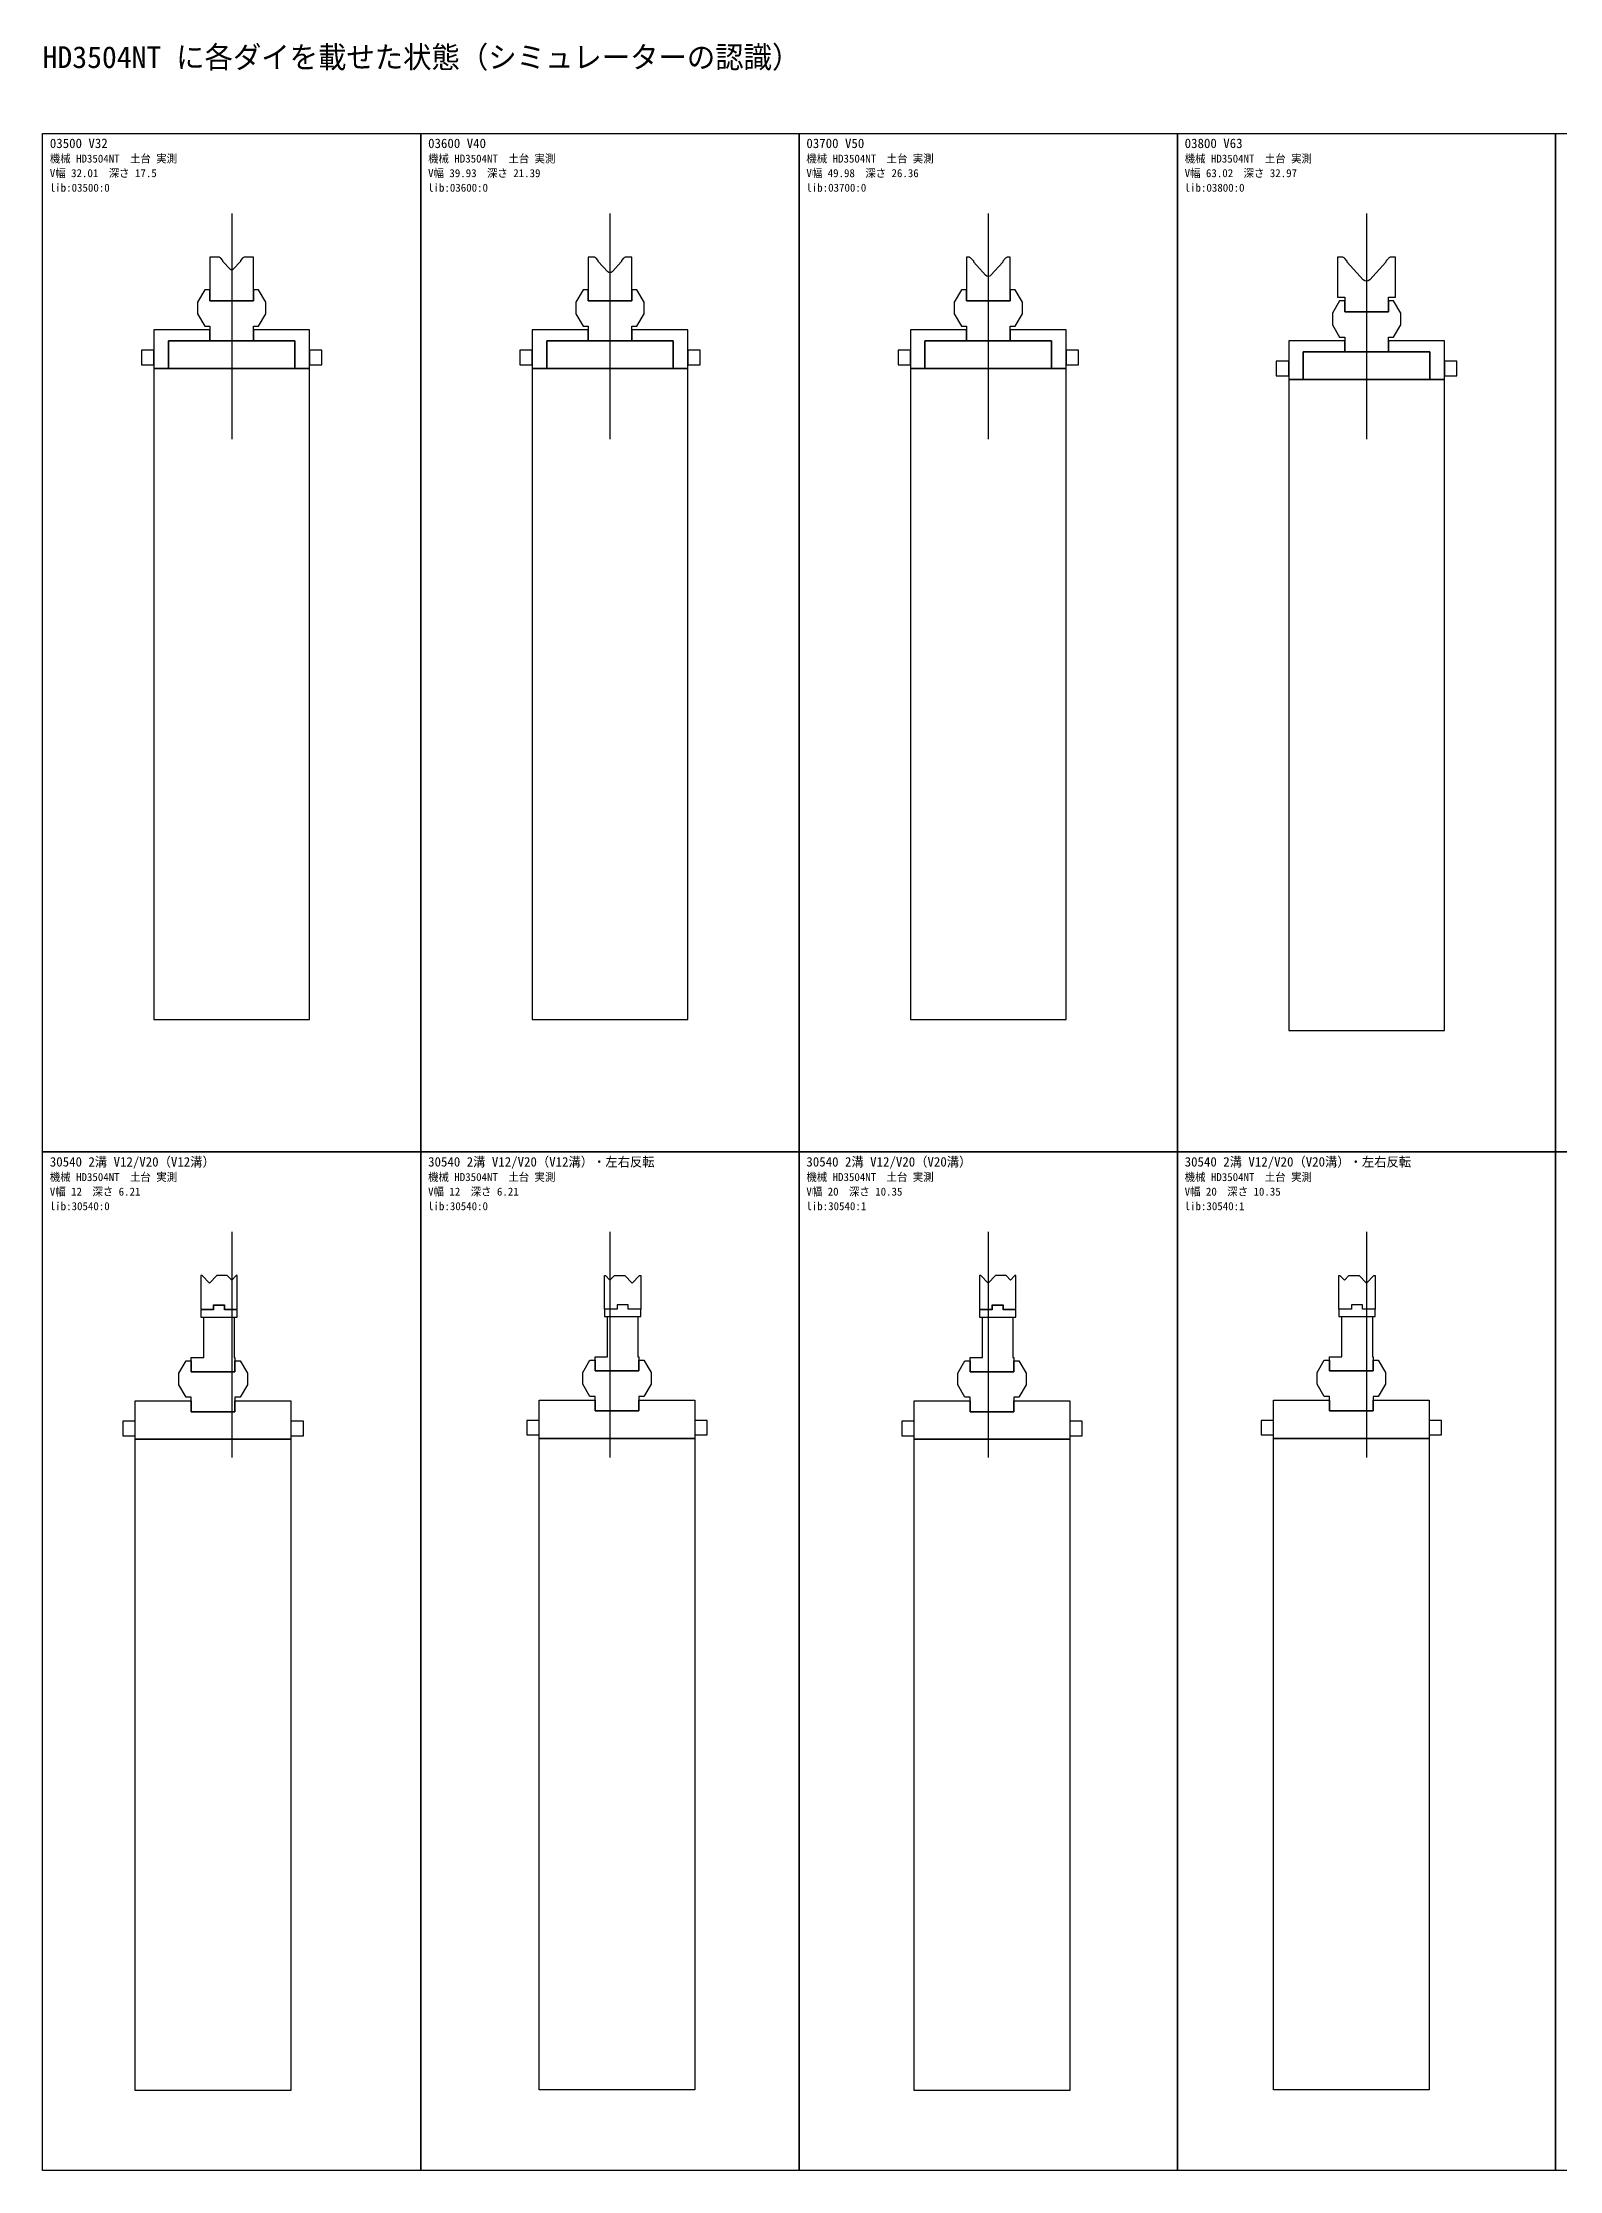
# Model space of a CAD drawing. Extents: x -260 to 3900, y -6230 to 506.
# Drawn here: x -260 to 1825, y -6230 to -3305 of the extents above; entities that cross this region are included whole.
import ezdxf

# ---------------------------------------------------------------- set-up
doc = ezdxf.new("R2010")
doc.units = 0
for name, color, linetype in [('BASE_MEASURED', 3, 'Continuous'), ('CENTER', 5, 'Continuous'), ('DIE', 4, 'Continuous'), ('FRAME', 8, 'Continuous'), ('TEXT', 7, 'Continuous')]:
    doc.layers.add(name, color=color, linetype=linetype)

msp = doc.modelspace()

# ---------------------------------------------------------------- linework, layer by layer
at = {"layer": 'BASE_MEASURED'}
for points in [[(-29.98, -3660), (30, -3660), (30, -3645), (30, -3600.01), (17.75, -3600.01), (16.95, -3600.09), (16.15, -3600.34), (15.43, -3600.75), (14.81, -3601.31), (11.99, -3604.38), (11.99, -3605.85), (2.21, -3616.52), (1.2, -3617.26), (0.01, -3617.51), (-1.22, -3617.26), (-2.21, -3616.52), (-12.01, -3605.85), (-12.01, -3604.38), (-14.8, -3601.31), (-15.44, -3600.75), (-16.14, -3600.34), (-16.93, -3600.09), (-17.75, -3600.01), (-29.98, -3600.01)], [(490.01, -3660), (550, -3660), (550, -3645), (550, -3600), (541.77, -3600), (540.93, -3600.08), (540.15, -3600.33), (539.44, -3600.74), (538.8, -3601.3), (536.01, -3604.37), (536.01, -3605.84), (522.95, -3620.1), (521.61, -3621.03), (520, -3621.39), (518.38, -3621.03), (517.06, -3620.1), (504, -3605.84), (504, -3604.37), (501.18, -3601.3), (500.57, -3600.74), (499.86, -3600.33), (499.08, -3600.08), (498.26, -3600), (490.01, -3600)], [(1010.01, -3659.99), (1070.01, -3659.99), (1070.01, -3600), (1066.76, -3600), (1065.94, -3600.07), (1065.16, -3600.32), (1064.44, -3600.73), (1063.81, -3601.29), (1060, -3605.46), (1060, -3606.93), (1043.69, -3624.73), (1042.02, -3625.93), (1040.01, -3626.36), (1038, -3625.93), (1036.33, -3624.73), (1019.99, -3606.93), (1019.99, -3605.46), (1016.19, -3601.29), (1015.58, -3600.73), (1014.86, -3600.32), (1014.08, -3600.07), (1013.24, -3600), (1010.01, -3600)], [(1530, -3675), (1590, -3675), (1590, -3655.02), (1600.01, -3655.02), (1600.01, -3600), (1593.71, -3600), (1592.66, -3600.1), (1591.7, -3600.43), (1590.79, -3600.94), (1590.02, -3601.63), (1586.52, -3605.46), (1586.52, -3606.93), (1564.42, -3631.04), (1562.41, -3632.46), (1560, -3632.97), (1557.59, -3632.46), (1555.58, -3631.04), (1533.51, -3606.93), (1533.51, -3605.46), (1530, -3601.63), (1529.21, -3600.94), (1528.33, -3600.43), (1527.34, -3600.1), (1526.29, -3600), (1519.99, -3600), (1519.99, -3655.02), (1530, -3655.02)], [(30, -3660), (-29.98, -3660), (-30, -3660), (-30, -3645), (-36.99, -3645), (-46.99, -3662), (-46.99, -3678), (-36.99, -3695), (-30, -3695), (-30, -3700), (-30, -3715), (-29.98, -3715), (30, -3715), (30, -3700), (30, -3695), (37.01, -3695), (47.01, -3678), (47.01, -3662), (37.01, -3645), (30, -3645)], [(550, -3660), (490.01, -3660), (490, -3660), (490, -3645), (483, -3645), (473, -3662), (473, -3678), (483, -3695), (490, -3695), (490, -3700), (490, -3715), (490.01, -3715), (550, -3715), (550, -3700), (550, -3695), (557, -3695), (567, -3678), (567, -3662), (557, -3645), (550, -3645)], [(1070, -3659.99), (1010.02, -3659.99), (1010, -3659.99), (1010, -3644.99), (1003.01, -3644.99), (993.01, -3661.99), (993.01, -3677.99), (1003.01, -3694.99), (1010, -3694.99), (1010, -3699.99), (1010, -3714.99), (1010.02, -3714.99), (1070, -3714.99), (1070, -3699.99), (1070, -3694.99), (1077.01, -3694.99), (1087.01, -3677.99), (1087.01, -3661.99), (1077.01, -3644.99), (1070, -3644.99)], [(1590, -3675), (1530.02, -3675), (1530, -3675), (1530, -3660), (1523.01, -3660), (1513.01, -3677), (1513.01, -3693), (1523.01, -3710), (1530, -3710), (1530, -3715), (1530, -3730), (1530.02, -3730), (1590, -3730), (1590, -3715), (1590, -3710), (1597.01, -3710), (1607.01, -3693), (1607.01, -3677), (1597.01, -3660), (1590, -3660)], [(-30, -3715), (-30, -3700), (-106.98, -3700), (-106.98, -3728), (-106.98, -3748), (-106.98, -3753), (-86.98, -3753), (-86.98, -3715)], [(30, -3700), (30, -3715), (87, -3715), (87, -3753), (107, -3753), (107, -3748), (107, -3728), (107, -3700)], [(490, -3715), (490, -3700), (413.01, -3700), (413.01, -3728), (413.01, -3748), (413.01, -3753), (433.01, -3753), (433.01, -3715)], [(550, -3700), (550, -3715), (607, -3715), (607, -3753), (627, -3753), (627, -3748), (627, -3728), (627, -3700)], [(1010, -3714.99), (1010, -3699.99), (933.02, -3699.99), (933.02, -3727.99), (933.02, -3747.99), (933.02, -3752.99), (953.02, -3752.99), (953.02, -3714.99)], [(1070, -3699.99), (1070, -3714.99), (1127, -3714.99), (1127, -3752.99), (1147, -3752.99), (1147, -3747.99), (1147, -3727.99), (1147, -3699.99)], [(-123.98, -3728), (-123.98, -3748), (-106.98, -3748), (-106.98, -3728)], [(-29.98, -3715), (-30, -3715), (-86.98, -3715), (-86.98, -3753), (87, -3753), (87, -3715), (30, -3715)], [(124, -3748), (124, -3728), (107, -3728), (107, -3748)], [(396.01, -3728), (396.01, -3748), (413.01, -3748), (413.01, -3728)], [(490.01, -3715), (490, -3715), (433.01, -3715), (433.01, -3753), (607, -3753), (607, -3715), (550, -3715)], [(644, -3748), (644, -3728), (627, -3728), (627, -3748)], [(916.02, -3727.99), (916.02, -3747.99), (933.02, -3747.99), (933.02, -3727.99)], [(1010.02, -3714.99), (1010, -3714.99), (953.02, -3714.99), (953.02, -3752.99), (1127, -3752.99), (1127, -3714.99), (1070, -3714.99)], [(1164, -3747.99), (1164, -3727.99), (1147, -3727.99), (1147, -3747.99)], [(1436.02, -3743), (1436.02, -3763), (1453.02, -3763), (1453.02, -3743)], [(1530, -3730), (1530, -3715), (1453.02, -3715), (1453.02, -3743), (1453.02, -3763), (1453.02, -3768), (1473.02, -3768), (1473.02, -3730)], [(1530.02, -3730), (1530, -3730), (1473.02, -3730), (1473.02, -3768), (1647, -3768), (1647, -3730), (1590, -3730)], [(1590, -3715), (1590, -3730), (1647, -3730), (1647, -3768), (1667, -3768), (1667, -3763), (1667, -3743), (1667, -3715)], [(1684, -3763), (1684, -3743), (1667, -3743), (1667, -3763)], [(107, -3753), (87, -3753), (-86.98, -3753), (-106.98, -3753), (-106.98, -4648), (107, -4648)], [(627, -3753), (607, -3753), (433.01, -3753), (413.01, -3753), (413.01, -4648), (627, -4648)], [(1147, -3752.99), (1127, -3752.99), (953.02, -3752.99), (933.02, -3752.99), (933.02, -4647.99), (1147, -4647.99)], [(1667, -3768), (1647, -3768), (1473.02, -3768), (1453.02, -3768), (1453.02, -4663), (1667, -4663)], [(-42.5, -5046), (-25, -5046), (-25, -5040), (-10, -5040), (-10, -5046), (7.5, -5046), (7.5, -5000), (6, -5000), (0, -5006.21), (-6, -5000), (-20.5, -5000), (-30.5, -5010.35), (-40.5, -5000), (-42.5, -5000)], [(562.5, -5046), (545, -5046), (545, -5040), (530, -5040), (530, -5046), (512.5, -5046), (512.5, -5000), (514, -5000), (520, -5006.21), (526, -5000), (540.5, -5000), (550.5, -5010.35), (560.5, -5000), (562.5, -5000)], [(1028, -5046), (1045.5, -5046), (1045.5, -5040), (1060.5, -5040), (1060.5, -5046), (1078, -5046), (1078, -5000), (1076.5, -5000), (1070.5, -5006.21), (1064.5, -5000), (1050, -5000), (1040, -5010.35), (1030, -5000), (1028, -5000)], [(1572, -5046), (1554.5, -5046), (1554.5, -5040), (1539.5, -5040), (1539.5, -5046), (1522, -5046), (1522, -5000), (1523.5, -5000), (1529.5, -5006.21), (1535.5, -5000), (1550, -5000), (1560, -5010.35), (1570, -5000), (1572, -5000)], [(4.5, -5132), (-55.5, -5132), (-55.5, -5112.5), (-38.5, -5112.5), (-38.5, -5057), (3.5, -5057), (3.5, -5112.5), (4.5, -5112.5)], [(-42.5, -5057), (7.5, -5057), (7.5, -5047), (-10, -5047), (-10, -5041), (-25, -5041), (-25, -5047), (-42.5, -5047)], [(559.5, -5131), (499.5, -5131), (499.5, -5111.5), (516.5, -5111.5), (516.5, -5056), (558.5, -5056), (558.5, -5111.5), (559.5, -5111.5)], [(512.5, -5056), (562.5, -5056), (562.5, -5046), (545, -5046), (545, -5040), (530, -5040), (530, -5046), (512.5, -5046)], [(1075, -5132), (1015, -5132), (1015, -5112.5), (1032, -5112.5), (1032, -5057), (1074, -5057), (1074, -5112.5), (1075, -5112.5)], [(1028, -5057), (1078, -5057), (1078, -5047), (1060.5, -5047), (1060.5, -5041), (1045.5, -5041), (1045.5, -5047), (1028, -5047)], [(1569, -5131), (1509, -5131), (1509, -5111.5), (1526, -5111.5), (1526, -5056), (1568, -5056), (1568, -5111.5), (1569, -5111.5)], [(1522, -5056), (1572, -5056), (1572, -5046), (1554.5, -5046), (1554.5, -5040), (1539.5, -5040), (1539.5, -5046), (1522, -5046)], [(4.5, -5187), (-55.5, -5187), (-55.5, -5167), (-62.5, -5167), (-72.5, -5150), (-72.5, -5134), (-62.5, -5117), (-55.5, -5117), (-55.5, -5132), (4.5, -5132), (4.5, -5117), (11.5, -5117), (21.5, -5134), (21.5, -5150), (11.5, -5167), (4.5, -5167)], [(559.5, -5186), (499.5, -5186), (499.5, -5166), (492.5, -5166), (482.5, -5149), (482.5, -5133), (492.5, -5116), (499.5, -5116), (499.5, -5131), (559.5, -5131), (559.5, -5116), (566.5, -5116), (576.5, -5133), (576.5, -5149), (566.5, -5166), (559.5, -5166)], [(1075, -5187), (1015, -5187), (1015, -5167), (1008, -5167), (998, -5150), (998, -5134), (1008, -5117), (1015, -5117), (1015, -5132), (1075, -5132), (1075, -5117), (1082, -5117), (1092, -5134), (1092, -5150), (1082, -5167), (1075, -5167)], [(1569, -5186), (1509, -5186), (1509, -5166), (1502, -5166), (1492, -5149), (1492, -5133), (1502, -5116), (1509, -5116), (1509, -5131), (1569, -5131), (1569, -5116), (1576, -5116), (1586, -5133), (1586, -5149), (1576, -5166), (1569, -5166)], [(-132.5, -5172), (-55.5, -5172), (-55.5, -5187), (4.5, -5187), (4.5, -5172), (81.49, -5172), (81.49, -5225), (-132.5, -5225)], [(422.5, -5171), (499.5, -5171), (499.5, -5186), (559.5, -5186), (559.5, -5171), (636.49, -5171), (636.49, -5224), (422.5, -5224)], [(938, -5172), (1015, -5172), (1015, -5187), (1075, -5187), (1075, -5172), (1151.99, -5172), (1151.99, -5225), (938, -5225)], [(1432, -5171), (1509, -5171), (1509, -5186), (1569, -5186), (1569, -5171), (1645.99, -5171), (1645.99, -5224), (1432, -5224)], [(-149.5, -5220), (-132.5, -5220), (-132.5, -5200), (-149.5, -5200)], [(81.49, -5220), (98.49, -5220), (98.49, -5200), (81.49, -5200)], [(405.5, -5219), (422.5, -5219), (422.5, -5199), (405.5, -5199)], [(636.49, -5219), (653.49, -5219), (653.49, -5199), (636.49, -5199)], [(921, -5220), (938, -5220), (938, -5200), (921, -5200)], [(1151.99, -5220), (1168.99, -5220), (1168.99, -5200), (1151.99, -5200)], [(1415, -5219), (1432, -5219), (1432, -5199), (1415, -5199)], [(1645.99, -5219), (1662.99, -5219), (1662.99, -5199), (1645.99, -5199)], [(-132.5, -5225), (81.49, -5225), (81.49, -6120), (-132.5, -6120)], [(422.5, -5224), (636.49, -5224), (636.49, -6119), (422.5, -6119)], [(938, -5225), (1151.99, -5225), (1151.99, -6120), (938, -6120)], [(1432, -5224), (1645.99, -5224), (1645.99, -6119), (1432, -6119)]]:
    msp.add_lwpolyline(points, close=True, dxfattribs=at)
at = {"layer": 'CENTER'}
for p, q in [((0, -3540), (0, -3850)), ((520, -3540), (520, -3850)), ((1040, -3540), (1040, -3850)), ((1560, -3540), (1560, -3850)), ((0, -4940), (0, -5250)), ((520, -4940), (520, -5250)), ((1040, -4940), (1040, -5250)), ((1560, -4940), (1560, -5250))]:
    msp.add_line(p, q, dxfattribs=at)
at = {"layer": 'DIE'}
for points in [[(-30, -3659.99), (30, -3659.99), (30, -3600), (17.75, -3600), (16.94, -3600.08), (16.15, -3600.33), (15.42, -3600.74), (14.81, -3601.3), (11.99, -3604.37), (11.99, -3605.84), (2.21, -3616.51), (1.19, -3617.25), (0, -3617.5), (-1.22, -3617.25), (-2.21, -3616.51), (-12.01, -3605.84), (-12.01, -3604.37), (-14.81, -3601.3), (-15.44, -3600.74), (-16.15, -3600.33), (-16.94, -3600.08), (-17.75, -3600), (-30, -3600)], [(490, -3660), (549.99, -3660), (549.99, -3600), (541.75, -3600), (540.91, -3600.08), (540.13, -3600.33), (539.42, -3600.74), (538.78, -3601.3), (536, -3604.37), (536, -3605.84), (522.93, -3620.1), (521.6, -3621.03), (519.99, -3621.39), (518.37, -3621.03), (517.04, -3620.1), (503.99, -3605.84), (503.99, -3604.37), (501.17, -3601.3), (500.56, -3600.74), (499.85, -3600.33), (499.06, -3600.08), (498.25, -3600), (490, -3600)], [(1010.01, -3659.99), (1070.01, -3659.99), (1070.01, -3600), (1066.76, -3600), (1065.94, -3600.07), (1065.16, -3600.32), (1064.44, -3600.73), (1063.81, -3601.29), (1060, -3605.46), (1060, -3606.93), (1043.69, -3624.73), (1042.02, -3625.93), (1040.01, -3626.36), (1038, -3625.93), (1036.33, -3624.73), (1019.99, -3606.93), (1019.99, -3605.46), (1016.19, -3601.29), (1015.58, -3600.73), (1014.86, -3600.32), (1014.08, -3600.07), (1013.24, -3600), (1010.01, -3600)], [(1530, -3675), (1590, -3675), (1590, -3655.02), (1600.01, -3655.02), (1600.01, -3600), (1593.71, -3600), (1592.66, -3600.1), (1591.7, -3600.43), (1590.79, -3600.94), (1590.02, -3601.63), (1586.52, -3605.46), (1586.52, -3606.93), (1564.42, -3631.04), (1562.41, -3632.46), (1560, -3632.97), (1557.59, -3632.46), (1555.58, -3631.04), (1533.51, -3606.93), (1533.51, -3605.46), (1530, -3601.63), (1529.21, -3600.94), (1528.33, -3600.43), (1527.34, -3600.1), (1526.29, -3600), (1519.99, -3600), (1519.99, -3655.02), (1530, -3655.02)], [(-42.5, -5046), (-25, -5046), (-25, -5040), (-10, -5040), (-10, -5046), (7.5, -5046), (7.5, -5000), (6, -5000), (0, -5006.21), (-6, -5000), (-20.5, -5000), (-30.5, -5010.35), (-40.5, -5000), (-42.5, -5000)], [(562.5, -5046), (545, -5046), (545, -5040), (530, -5040), (530, -5046), (512.5, -5046), (512.5, -5000), (514, -5000), (520, -5006.21), (526, -5000), (540.5, -5000), (550.5, -5010.35), (560.5, -5000), (562.5, -5000)], [(1028, -5046), (1045.5, -5046), (1045.5, -5040), (1060.5, -5040), (1060.5, -5046), (1078, -5046), (1078, -5000), (1076.5, -5000), (1070.5, -5006.21), (1064.5, -5000), (1050, -5000), (1040, -5010.35), (1030, -5000), (1028, -5000)], [(1572, -5046), (1554.5, -5046), (1554.5, -5040), (1539.5, -5040), (1539.5, -5046), (1522, -5046), (1522, -5000), (1523.5, -5000), (1529.5, -5006.21), (1535.5, -5000), (1550, -5000), (1560, -5010.35), (1570, -5000), (1572, -5000)]]:
    msp.add_lwpolyline(points, close=True, dxfattribs=at)
at = {"layer": 'FRAME'}
for points in [[(-260, -3430), (260, -3430), (260, -4830), (-260, -4830)], [(260, -3430), (780, -3430), (780, -4830), (260, -4830)], [(780, -3430), (1300, -3430), (1300, -4830), (780, -4830)], [(1300, -3430), (1820, -3430), (1820, -4830), (1300, -4830)], [(1820, -3430), (2340, -3430), (2340, -4830), (1820, -4830)], [(-260, -4830), (260, -4830), (260, -6230), (-260, -6230)], [(260, -4830), (780, -4830), (780, -6230), (260, -6230)], [(780, -4830), (1300, -4830), (1300, -6230), (780, -6230)], [(1300, -4830), (1820, -4830), (1820, -6230), (1300, -6230)], [(1820, -4830), (2340, -4830), (2340, -6230), (1820, -6230)]]:
    msp.add_lwpolyline(points, close=True, dxfattribs=at)

# ---------------------------------------------------------------- texts
at = {"layer": 'TEXT'}
for s, height, p in [('HD3504NT に各ダイを載せた状態（シミュレーターの認識）', 30, (-260, -3340)), ('03500 V32', 13, (-250, -3450)), ('03600 V40', 13, (270, -3450)), ('03700 V50', 13, (790, -3450)), ('03800 V63', 13, (1310, -3450)), ('V幅 32.01\u3000深さ 17.5', 11, (-250, -3490)), ('機械 HD3504NT\u3000土台 実測', 11, (-250, -3470)), ('V幅 39.93\u3000深さ 21.39', 11, (270, -3490)), ('機械 HD3504NT\u3000土台 実測', 11, (270, -3470)), ('V幅 49.98\u3000深さ 26.36', 11, (790, -3490)), ('機械 HD3504NT\u3000土台 実測', 11, (790, -3470)), ('V幅 63.02\u3000深さ 32.97', 11, (1310, -3490)), ('機械 HD3504NT\u3000土台 実測', 11, (1310, -3470)), ('lib:03500:0', 11, (-250, -3510)), ('lib:03600:0', 11, (270, -3510)), ('lib:03700:0', 11, (790, -3510)), ('lib:03800:0', 11, (1310, -3510)), ('30540 2溝 V12/V20（V12溝）', 13, (-250, -4850)), ('30540 2溝 V12/V20（V12溝）・左右反転', 13, (270, -4850)), ('30540 2溝 V12/V20（V20溝）', 13, (790, -4850)), ('30540 2溝 V12/V20（V20溝）・左右反転', 13, (1310, -4850)), ('V幅 12\u3000深さ 6.21', 11, (-250, -4890)), ('機械 HD3504NT\u3000土台 実測', 11, (-250, -4870)), ('V幅 12\u3000深さ 6.21', 11, (270, -4890)), ('機械 HD3504NT\u3000土台 実測', 11, (270, -4870)), ('V幅 20\u3000深さ 10.35', 11, (790, -4890)), ('機械 HD3504NT\u3000土台 実測', 11, (790, -4870)), ('V幅 20\u3000深さ 10.35', 11, (1310, -4890)), ('機械 HD3504NT\u3000土台 実測', 11, (1310, -4870)), ('lib:30540:0', 11, (-250, -4910)), ('lib:30540:0', 11, (270, -4910)), ('lib:30540:1', 11, (790, -4910)), ('lib:30540:1', 11, (1310, -4910))]:
    msp.add_text(s, height=height, dxfattribs=at).set_placement(p)

doc.saveas('drawing.dxf')
